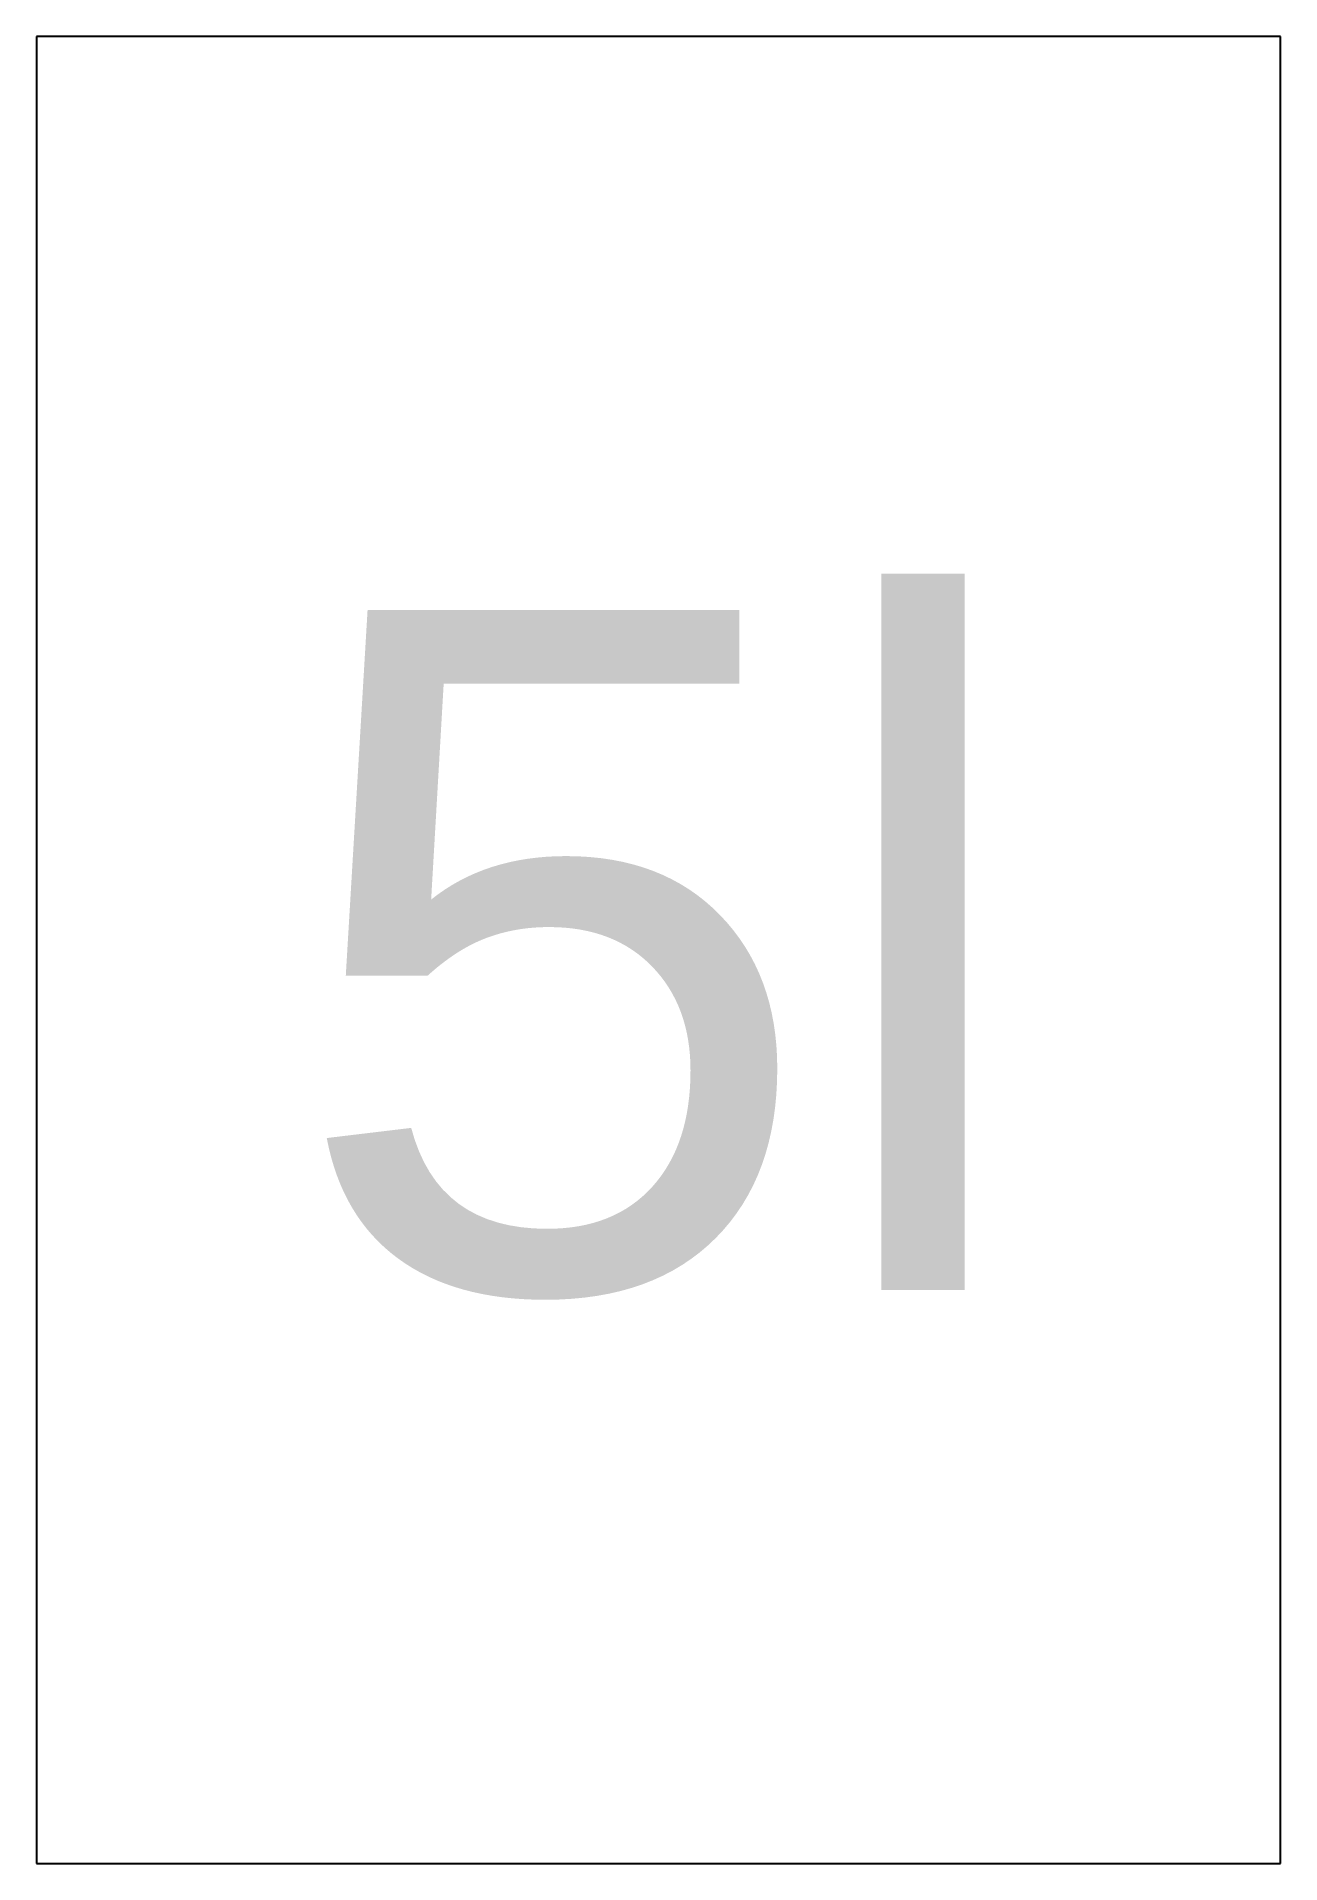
# Model space of a CAD drawing. Header units: millimetres. Extents: x -80 to 80, y -118 to 118.
import ezdxf
from ezdxf.enums import TextEntityAlignment as Align

# ---------------------------------------------------------------- set-up
doc = ezdxf.new("R2010")
doc.units = ezdxf.units.MM
doc.styles.add('EHS_Text', font='arial.ttf')

msp = doc.modelspace()

# ---------------------------------------------------------------- linework, layer by layer
at = {"color": 0, "linetype": 'ByBlock', "lineweight": -2}
for p, q in [((-80, 117.5), (-80, -117.5)), ((80, 117.5), (-80, 117.5)), ((80, -117.5), (80, 117.5)), ((-80, -117.5), (80, -117.5))]:
    msp.add_line(p, q, dxfattribs=at)

# ---------------------------------------------------------------- texts
at = {"color": 0, "linetype": 'ByBlock', "lineweight": -2, "style": 'EHS_Text'}
msp.add_text('5l', height=87.5, dxfattribs=at).set_placement((0, 0), align=Align.MIDDLE_CENTER)

doc.saveas('drawing.dxf')
